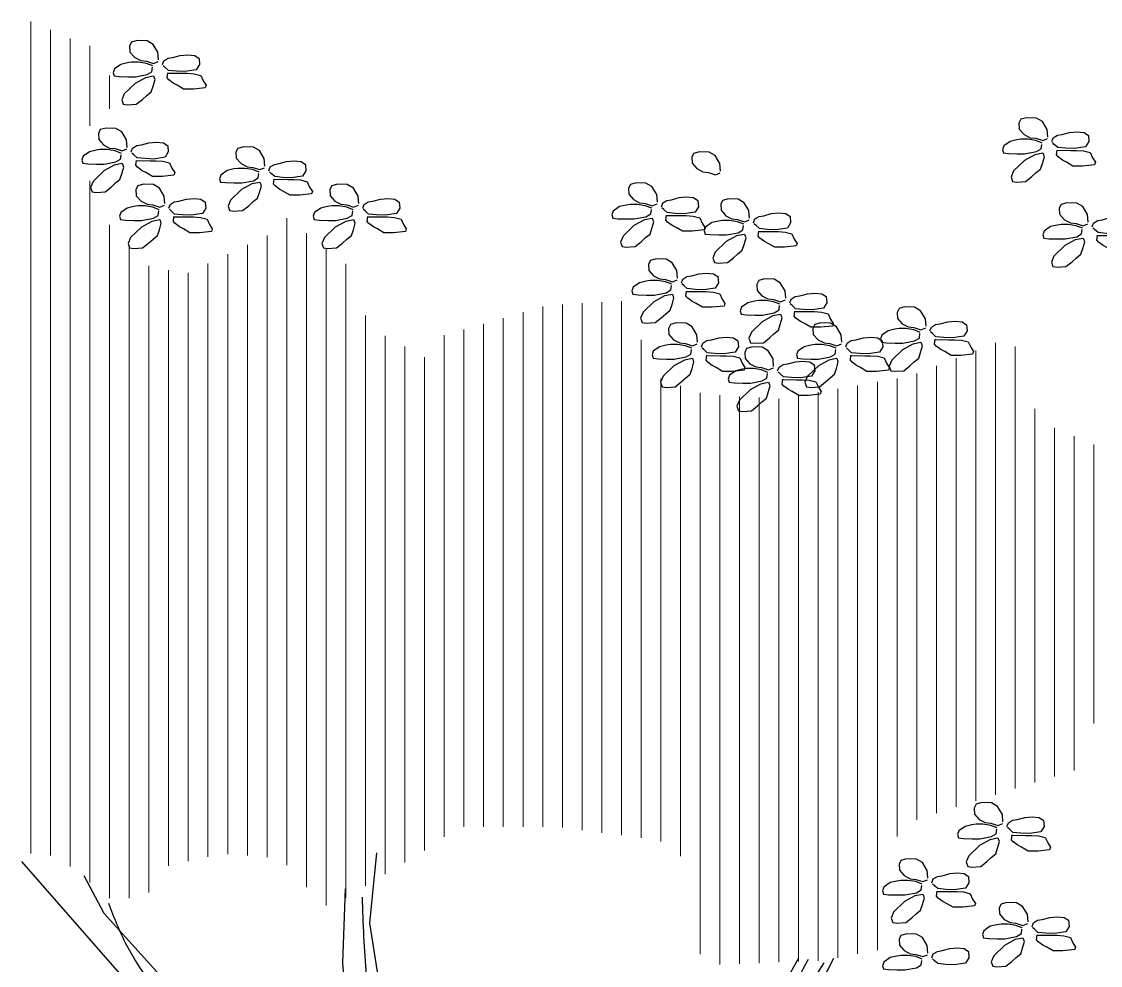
# Model space of a CAD drawing. Header units: millimetres. Extents: x 13268 to 164478, y 289082 to 363688.
# Drawn here: x 108989 to 112304, y 348325 to 351226 of the extents above; entities that cross this region are included whole.
import ezdxf

# ---------------------------------------------------------------- set-up
doc = ezdxf.new("R2010")
doc.units = ezdxf.units.MM

# ---------------------------------------------------------------- blocks, each defined once
blk = doc.blocks.new('A$C5F295478')
at = {"lineweight": 0}
for p, q in [((1639.8, 2310.3), (1639.8, 3832.3)), ((1675.8, 2307.1), (1675.8, 3816.9)), ((1711.8, 2286.6), (1711.8, 3801.4)), ((1747.8, 3641.4), (1747.8, 3788)), ((1783.8, 3672.9), (1783.8, 3733.6)), ((1747.8, 2257.3), (1747.8, 3541.2)), ((2107.8, 2289.2), (2107.8, 3472.9)), ((1783.8, 2228.8), (1783.8, 3460.2)), ((2071.8, 2304), (2071.8, 3440.9)), ((2143.8, 2249.1), (2143.8, 3445)), ((1819.8, 2228.8), (1819.8, 3420.3)), ((2035.8, 2306.7), (2035.8, 3423.9)), ((2179.8, 2215.4), (2179.8, 3417)), ((1999.8, 2309.5), (1999.8, 3406.9)), ((1855.8, 2239.3), (1855.8, 3385.7)), ((1891.8, 2288), (1891.8, 3377.7)), ((1963.8, 2304.6), (1963.8, 3389.8)), ((2215.8, 2229.5), (2215.8, 3389)), ((1927.8, 2296.3), (1927.8, 3372.8)), ((2611.9, 2357.9), (2611.9, 3315)), ((2647.9, 2353.2), (2647.9, 3316.9)), ((2683.9, 2348.5), (2683.9, 3318.8)), ((2719.9, 2343.8), (2719.9, 3320.7)), ((2539.9, 2359.3), (2539.9, 3300.5)), ((2575.9, 2359.3), (2575.9, 3311)), ((2251.8, 2251.1), (2251.8, 3294.8)), ((2467.9, 2359.3), (2467.9, 3279.5)), ((2503.9, 2359.3), (2503.9, 3290)), ((2287.8, 2272.7), (2287.8, 3257.3)), ((2395.9, 2341), (2395.9, 3258.6)), ((2431.9, 2359.3), (2431.9, 3269)), ((2323.8, 2294.3), (2323.8, 3237.7)), ((2755.9, 2339.1), (2755.9, 3250)), ((3404, 2418), (3404, 3244.8)), ((3440, 2429.2), (3440, 3237.9)), ((2359.8, 2315.9), (2359.8, 3218.1)), ((3332, 2395.7), (3332, 3216.8)), ((3368, 2406.9), (3368, 3230.8)), ((3296, 2384), (3296, 3202.8)), ((2791.9, 2332.6), (2791.9, 3179)), ((3224, 2341.4), (3224, 3179.2)), ((3260, 2372), (3260, 3188.5)), ((2827.9, 2305.6), (2827.9, 3166)), ((3115.9, 2119.6), (3115.9, 3160.6)), ((3151.9, 2126.7), (3151.9, 3166.8)), ((3188, 2133.9), (3188, 3173)), ((2863.9, 2126.5), (2863.9, 3152.9)), ((2899.9, 2107.5), (2899.9, 3148.7)), ((2935.9, 2108.9), (2935.9, 3146.6)), ((2971.9, 2110.2), (2971.9, 3144.5)), ((3007.9, 2111.5), (3007.9, 3142.4)), ((3043.9, 2112.8), (3043.9, 3148.2)), ((3079.9, 2114.2), (3079.9, 3154.4)), ((3476, 2440.3), (3476, 3124)), ((3512, 2451.5), (3512, 3089.2)), ((3548, 2462.6), (3548, 3073.8)), ((3584, 2548.4), (3584, 3058.7))]:
    blk.add_line(p, q, dxfattribs=at)
for points in [[(1873.4, 3762), (1872.2, 3776), (1863.5, 3790.5), (1852.5, 3796.8), (1834.5, 3797.4), (1824, 3794.5), (1820.5, 3787.6), (1821.1, 3776.5), (1829.8, 3766.7), (1840.9, 3760.9), (1851.3, 3759.7), (1864.1, 3755.7), (1872.8, 3759.1)], [(1880.7, 3753.7), (1883.2, 3760.6), (1890.7, 3765.3), (1899.2, 3766.6), (1913.1, 3770.4), (1926.6, 3771.6), (1939.6, 3770.4), (1947.4, 3765), (1948.4, 3753.7), (1942.4, 3743.9), (1921.6, 3740.8), (1905.9, 3741.4), (1891.4, 3743), (1885.1, 3748.7), (1881.6, 3751.8)], [(1862.9, 3751), (1851.3, 3755.7), (1836.8, 3758), (1824, 3758), (1816.5, 3756.8), (1804.3, 3753.9), (1792.7, 3745.8), (1790.4, 3738.8), (1792.1, 3733.1), (1801.4, 3731.9), (1817.1, 3731.3), (1831, 3731.3), (1852.5, 3735.4), (1861.2, 3740.6), (1862.3, 3748.7)], [(1864.1, 3732.5), (1849.6, 3729.6), (1830.4, 3719.1), (1810.7, 3700), (1806, 3689), (1808.9, 3680.9), (1816.5, 3679.7), (1832.7, 3680.9), (1843.8, 3689.6), (1851.9, 3697.1), (1860, 3703.5), (1863.5, 3713.9), (1867, 3726.1), (1864.7, 3732.5)], [(1891.4, 3738), (1915.4, 3737.6), (1926, 3737.6), (1938.6, 3736.8), (1950.8, 3733.6), (1955.1, 3723.8), (1960.3, 3715.9), (1958.7, 3711.2), (1937, 3708.9), (1919.3, 3708.9), (1907.5, 3715.9), (1900.4, 3719.5), (1892.2, 3725.8), (1889, 3729.3), (1890.2, 3738.4)], [(3499.7, 3621), (3498.6, 3634.9), (3489.9, 3649.4), (3478.8, 3655.8), (3460.8, 3656.4), (3450.4, 3653.5), (3446.9, 3646.5), (3447.5, 3635.5), (3456.2, 3625.6), (3467.2, 3619.9), (3477.7, 3618.7), (3490.4, 3614.6), (3499.1, 3618.1)], [(1816.2, 3602.1), (1815, 3616), (1806.3, 3630.5), (1795.3, 3636.9), (1777.3, 3637.5), (1766.8, 3634.6), (1763.3, 3627.6), (1763.9, 3616.6), (1772.6, 3606.7), (1783.7, 3600.9), (1794.1, 3599.8), (1806.9, 3595.7), (1815.6, 3599.2)], [(3507, 3612.7), (3509.5, 3619.6), (3517.1, 3624.3), (3525.6, 3625.5), (3539.4, 3629.3), (3553, 3630.6), (3565.9, 3629.3), (3573.8, 3624), (3574.7, 3612.7), (3568.7, 3602.9), (3548, 3599.8), (3532.2, 3600.4), (3517.7, 3602), (3511.4, 3607.6), (3508, 3610.8)], [(1823.5, 3593.7), (1826, 3600.7), (1833.5, 3605.4), (1842, 3606.6), (1855.9, 3610.4), (1869.4, 3611.7), (1882.4, 3610.4), (1890.2, 3605.1), (1891.2, 3593.7), (1885.2, 3584), (1864.4, 3580.8), (1848.7, 3581.5), (1834.2, 3583), (1827.9, 3588.7), (1824.4, 3591.8)], [(3489.3, 3610), (3477.7, 3614.6), (3463.2, 3617), (3450.4, 3617), (3442.8, 3615.8), (3430.6, 3612.9), (3419, 3604.8), (3416.7, 3597.8), (3418.4, 3592), (3427.7, 3590.9), (3443.4, 3590.3), (3457.3, 3590.3), (3478.8, 3594.3), (3487.5, 3599.6), (3488.7, 3607.7)], [(1805.7, 3591.1), (1794.1, 3595.7), (1779.6, 3598), (1766.8, 3598), (1759.3, 3596.9), (1747.1, 3594), (1735.5, 3585.9), (1733.2, 3578.9), (1734.9, 3573.1), (1744.2, 3571.9), (1759.9, 3571.4), (1773.8, 3571.4), (1795.3, 3575.4), (1804, 3580.6), (1805.1, 3588.8)], [(2067.9, 3567.8), (2066.7, 3581.7), (2058, 3596.2), (2046.9, 3602.6), (2029, 3603.2), (2018.5, 3600.3), (2015, 3593.3), (2015.6, 3582.3), (2024.3, 3572.5), (2035.3, 3566.7), (2045.8, 3565.5), (2058.6, 3561.4), (2067.3, 3564.9)], [(2901.3, 3558.6), (2900.1, 3572.5), (2891.4, 3587), (2880.4, 3593.4), (2862.4, 3593.9), (2851.9, 3591), (2848.4, 3584.1), (2849, 3573.1), (2857.7, 3563.2), (2868.8, 3557.4), (2879.2, 3556.2), (2892, 3552.2), (2900.7, 3555.7)], [(3490.4, 3591.4), (3475.9, 3588.5), (3456.8, 3578.1), (3437, 3559), (3432.4, 3547.9), (3435.3, 3539.8), (3442.8, 3538.7), (3459.1, 3539.8), (3470.1, 3548.5), (3478.2, 3556.1), (3486.4, 3562.4), (3489.9, 3572.9), (3493.3, 3585.1), (3491, 3591.4)], [(3517.7, 3596.9), (3541.7, 3596.5), (3552.4, 3596.5), (3565, 3595.7), (3577.2, 3592.6), (3581.5, 3582.8), (3586.6, 3574.9), (3585, 3570.2), (3563.4, 3567.8), (3545.7, 3567.8), (3533.9, 3574.9), (3526.8, 3578.5), (3518.5, 3584.7), (3515.4, 3588.3), (3516.5, 3597.3)], [(1806.9, 3572.5), (1792.4, 3569.6), (1773.2, 3559.2), (1753.5, 3540), (1748.8, 3529), (1751.7, 3520.9), (1759.3, 3519.7), (1775.5, 3520.9), (1786.6, 3529.6), (1794.7, 3537.1), (1802.8, 3543.5), (1806.3, 3554), (1809.8, 3566.1), (1807.5, 3572.5)], [(1834.2, 3578), (1858.2, 3577.6), (1868.8, 3577.6), (1881.4, 3576.8), (1893.6, 3573.7), (1897.9, 3563.9), (1903.1, 3556), (1901.5, 3551.3), (1879.8, 3548.9), (1862.1, 3548.9), (1850.3, 3556), (1843.2, 3559.5), (1835, 3565.8), (1831.8, 3569.4), (1833, 3578.4)], [(2075.1, 3559.5), (2077.7, 3566.4), (2085.2, 3571.1), (2093.7, 3572.4), (2107.6, 3576.1), (2121.1, 3577.4), (2134, 3576.1), (2141.9, 3570.8), (2142.8, 3559.5), (2136.9, 3549.7), (2116.1, 3546.6), (2100.3, 3547.2), (2085.8, 3548.8), (2079.5, 3554.4), (2076.1, 3557.6)], [(2057.4, 3556.8), (2045.8, 3561.4), (2031.3, 3563.8), (2018.5, 3563.8), (2011, 3562.6), (1998.8, 3559.7), (1987.1, 3551.6), (1984.8, 3544.6), (1986.6, 3538.8), (1995.9, 3537.7), (2011.5, 3537.1), (2025.5, 3537.1), (2046.9, 3541.1), (2055.7, 3546.4), (2056.8, 3554.5)], [(1884.8, 3499.3), (1883.7, 3513.2), (1874.9, 3527.7), (1863.9, 3534.1), (1845.9, 3534.6), (1835.5, 3531.7), (1832, 3524.8), (1832.6, 3513.8), (1841.3, 3503.9), (1852.3, 3498.1), (1862.8, 3496.9), (1875.5, 3492.9), (1884.2, 3496.4)], [(2058.6, 3538.2), (2044, 3535.3), (2024.9, 3524.9), (2005.1, 3505.8), (2000.5, 3494.8), (2003.4, 3486.6), (2011, 3485.5), (2027.2, 3486.6), (2038.2, 3495.3), (2046.4, 3502.9), (2054.5, 3509.2), (2058, 3519.7), (2061.5, 3531.9), (2059.1, 3538.2)], [(2085.8, 3543.7), (2109.9, 3543.3), (2120.5, 3543.3), (2133.1, 3542.6), (2145.3, 3539.4), (2149.6, 3529.6), (2154.7, 3521.7), (2153.2, 3517), (2131.5, 3514.6), (2113.8, 3514.6), (2102, 3521.7), (2094.9, 3525.3), (2086.6, 3531.5), (2083.5, 3535.1), (2084.7, 3544.1)], [(2239.4, 3499.3), (2238.3, 3513.2), (2229.6, 3527.7), (2218.5, 3534.1), (2200.5, 3534.6), (2190.1, 3531.7), (2186.6, 3524.8), (2187.2, 3513.8), (2195.9, 3503.9), (2206.9, 3498.1), (2217.4, 3496.9), (2230.2, 3492.9), (2238.9, 3496.4)], [(2785.6, 3501.9), (2784.4, 3515.8), (2775.7, 3530.3), (2764.7, 3536.7), (2746.7, 3537.3), (2736.3, 3534.4), (2732.8, 3527.4), (2733.4, 3516.4), (2742.1, 3506.5), (2753.1, 3500.7), (2763.5, 3499.6), (2776.3, 3495.5), (2785, 3499)], [(1874.4, 3488.2), (1862.8, 3492.9), (1848.2, 3495.2), (1835.5, 3495.2), (1827.9, 3494), (1815.7, 3491.1), (1804.1, 3483), (1801.8, 3476.1), (1803.5, 3470.3), (1812.8, 3469.1), (1828.5, 3468.5), (1842.4, 3468.5), (1863.9, 3472.6), (1872.6, 3477.8), (1873.8, 3485.9)], [(1892.1, 3490.9), (1894.6, 3497.8), (1902.2, 3502.5), (1910.7, 3503.8), (1924.5, 3507.6), (1938.1, 3508.8), (1951, 3507.6), (1958.9, 3502.2), (1959.8, 3490.9), (1953.8, 3481.2), (1933, 3478), (1917.3, 3478.6), (1902.8, 3480.2), (1896.5, 3485.9), (1893.1, 3489)], [(2229, 3488.2), (2217.4, 3492.9), (2202.9, 3495.2), (2190.1, 3495.2), (2182.5, 3494), (2170.3, 3491.1), (2158.7, 3483), (2156.4, 3476.1), (2158.2, 3470.3), (2167.4, 3469.1), (2183.1, 3468.5), (2197.1, 3468.5), (2218.5, 3472.6), (2227.3, 3477.8), (2228.4, 3485.9)], [(2246.7, 3490.9), (2249.3, 3497.8), (2256.8, 3502.5), (2265.3, 3503.8), (2279.2, 3507.6), (2292.7, 3508.8), (2305.6, 3507.6), (2313.5, 3502.2), (2314.4, 3490.9), (2308.4, 3481.2), (2287.7, 3478), (2271.9, 3478.6), (2257.4, 3480.2), (2251.1, 3485.9), (2247.7, 3489)], [(2775.2, 3490.9), (2763.5, 3495.5), (2749, 3497.8), (2736.3, 3497.8), (2728.7, 3496.7), (2716.5, 3493.8), (2704.9, 3485.7), (2702.6, 3478.7), (2704.3, 3472.9), (2713.6, 3471.7), (2729.3, 3471.2), (2743.2, 3471.2), (2764.7, 3475.2), (2773.4, 3480.4), (2774.6, 3488.6)], [(2792.9, 3493.5), (2795.4, 3500.5), (2803, 3505.2), (2811.5, 3506.4), (2825.3, 3510.2), (2838.9, 3511.5), (2851.8, 3510.2), (2859.7, 3504.9), (2860.6, 3493.5), (2854.6, 3483.8), (2833.8, 3480.7), (2818.1, 3481.3), (2803.6, 3482.9), (2797.3, 3488.5), (2793.8, 3491.7)], [(2954.3, 3472.6), (2953.1, 3486.5), (2944.4, 3501), (2933.4, 3507.4), (2915.4, 3508), (2904.9, 3505.1), (2901.4, 3498.1), (2902, 3487.1), (2910.7, 3477.2), (2921.8, 3471.4), (2932.2, 3470.3), (2945, 3466.2), (2953.7, 3469.7)], [(3573.6, 3465.3), (3572.4, 3479.2), (3563.7, 3493.7), (3552.7, 3500.1), (3534.7, 3500.7), (3524.2, 3497.8), (3520.7, 3490.8), (3521.3, 3479.8), (3530, 3469.9), (3541.1, 3464.1), (3551.5, 3463), (3564.3, 3458.9), (3573, 3462.4)], [(1902.8, 3475.2), (1926.8, 3474.8), (1937.5, 3474.8), (1950, 3474), (1962.2, 3470.9), (1966.6, 3461), (1971.7, 3453.2), (1970.1, 3448.5), (1948.5, 3446.1), (1930.8, 3446.1), (1919, 3453.2), (1911.9, 3456.7), (1903.6, 3463), (1900.5, 3466.5), (1901.6, 3475.6)], [(2257.4, 3475.2), (2281.4, 3474.8), (2292.1, 3474.8), (2304.7, 3474), (2316.9, 3470.9), (2321.2, 3461), (2326.3, 3453.2), (2324.7, 3448.5), (2303.1, 3446.1), (2285.4, 3446.1), (2273.6, 3453.2), (2266.5, 3456.7), (2258.2, 3463), (2255.1, 3466.5), (2256.3, 3475.6)], [(2803.6, 3477.8), (2827.6, 3477.4), (2838.2, 3477.4), (2850.8, 3476.6), (2863, 3473.5), (2867.4, 3463.7), (2872.5, 3455.8), (2870.9, 3451.1), (2849.3, 3448.7), (2831.5, 3448.7), (2819.7, 3455.8), (2812.7, 3459.3), (2804.4, 3465.6), (2801.2, 3469.2), (2802.4, 3478.2)], [(2961.6, 3464.2), (2964.1, 3471.2), (2971.6, 3475.9), (2980.1, 3477.1), (2994, 3480.9), (3007.5, 3482.2), (3020.4, 3480.9), (3028.3, 3475.6), (3029.3, 3464.2), (3023.3, 3454.5), (3002.5, 3451.4), (2986.7, 3452), (2972.3, 3453.6), (2966, 3459.2), (2962.5, 3462.4)], [(3580.9, 3456.9), (3583.4, 3463.8), (3590.9, 3468.6), (3599.5, 3469.8), (3613.3, 3473.6), (3626.8, 3474.9), (3639.8, 3473.6), (3647.6, 3468.2), (3648.6, 3456.9), (3642.6, 3447.2), (3621.8, 3444), (3606.1, 3444.7), (3591.6, 3446.2), (3585.3, 3451.9), (3581.8, 3455)], [(1875.5, 3469.7), (1861, 3466.8), (1841.9, 3456.4), (1822.1, 3437.2), (1817.5, 3426.2), (1820.4, 3418.1), (1827.9, 3416.9), (1844.2, 3418.1), (1855.2, 3426.8), (1863.3, 3434.3), (1871.5, 3440.7), (1874.9, 3451.1), (1878.4, 3463.3), (1876.1, 3469.7)], [(2230.2, 3469.7), (2215.6, 3466.8), (2196.5, 3456.4), (2176.7, 3437.2), (2172.1, 3426.2), (2175, 3418.1), (2182.5, 3416.9), (2198.8, 3418.1), (2209.8, 3426.8), (2218, 3434.3), (2226.1, 3440.7), (2229.6, 3451.1), (2233.1, 3463.3), (2230.7, 3469.7)], [(2776.3, 3472.3), (2761.8, 3469.4), (2742.6, 3459), (2722.9, 3439.9), (2718.3, 3428.8), (2721.2, 3420.7), (2728.7, 3419.6), (2745, 3420.7), (2756, 3429.4), (2764.1, 3437), (2772.3, 3443.3), (2775.7, 3453.8), (2779.2, 3466), (2776.9, 3472.3)], [(2943.8, 3461.6), (2932.2, 3466.2), (2917.7, 3468.5), (2904.9, 3468.5), (2897.4, 3467.4), (2885.2, 3464.5), (2873.6, 3456.4), (2871.2, 3449.4), (2873, 3443.6), (2882.3, 3442.5), (2897.9, 3441.9), (2911.9, 3441.9), (2933.4, 3445.9), (2942.1, 3451.2), (2943.2, 3459.3)], [(3563.1, 3454.3), (3551.5, 3458.9), (3537, 3461.2), (3524.2, 3461.2), (3516.7, 3460.1), (3504.5, 3457.2), (3492.9, 3449), (3490.6, 3442.1), (3492.3, 3436.3), (3501.6, 3435.1), (3517.3, 3434.6), (3531.2, 3434.6), (3552.7, 3438.6), (3561.4, 3443.8), (3562.6, 3451.9)], [(2945, 3443), (2930.5, 3440.1), (2911.3, 3429.7), (2891.6, 3410.6), (2886.9, 3399.5), (2889.8, 3391.4), (2897.4, 3390.3), (2913.6, 3391.4), (2924.7, 3400.1), (2932.8, 3407.7), (2940.9, 3414), (2944.4, 3424.5), (2947.9, 3436.7), (2945.6, 3443)], [(2972.3, 3448.5), (2996.3, 3448.1), (3006.9, 3448.1), (3019.5, 3447.3), (3031.7, 3444.2), (3036, 3434.4), (3041.1, 3426.5), (3039.6, 3421.8), (3017.9, 3419.4), (3000.2, 3419.4), (2988.4, 3426.5), (2981.3, 3430), (2973, 3436.3), (2969.9, 3439.9), (2971.1, 3448.9)], [(3564.3, 3435.7), (3549.8, 3432.8), (3530.6, 3422.4), (3510.9, 3403.2), (3506.2, 3392.2), (3509.1, 3384.1), (3516.7, 3382.9), (3532.9, 3384.1), (3544, 3392.8), (3552.1, 3400.3), (3560.2, 3406.7), (3563.7, 3417.2), (3567.2, 3429.3), (3564.9, 3435.7)], [(3591.6, 3441.2), (3615.6, 3440.8), (3626.2, 3440.8), (3638.8, 3440), (3651, 3436.9), (3655.3, 3427.1), (3660.5, 3419.2), (3658.9, 3414.5), (3637.2, 3412.1), (3619.5, 3412.1), (3607.7, 3419.2), (3600.6, 3422.7), (3592.4, 3429), (3589.2, 3432.6), (3590.4, 3441.6)], [(2822.3, 3362.8), (2821.1, 3376.7), (2812.4, 3391.2), (2801.4, 3397.5), (2783.4, 3398.1), (2772.9, 3395.2), (2769.4, 3388.3), (2770, 3377.2), (2778.7, 3367.4), (2789.8, 3361.6), (2800.2, 3360.4), (2813, 3356.4), (2821.7, 3359.9)], [(2811.8, 3351.7), (2800.2, 3356.4), (2785.7, 3358.7), (2772.9, 3358.7), (2765.4, 3357.5), (2753.2, 3354.6), (2741.6, 3346.5), (2739.2, 3339.6), (2741, 3333.8), (2750.3, 3332.6), (2766, 3332), (2779.9, 3332), (2801.4, 3336.1), (2810.1, 3341.3), (2811.2, 3349.4)], [(2829.6, 3354.4), (2832.1, 3361.3), (2839.6, 3366), (2848.1, 3367.3), (2862, 3371.1), (2875.5, 3372.3), (2888.4, 3371.1), (2896.3, 3365.7), (2897.3, 3354.4), (2891.3, 3344.6), (2870.5, 3341.5), (2854.8, 3342.1), (2840.3, 3343.7), (2834, 3349.4), (2830.5, 3352.5)], [(3020.3, 3326.1), (3019.1, 3340), (3010.4, 3354.5), (2999.4, 3360.9), (2981.4, 3361.5), (2970.9, 3358.6), (2967.4, 3351.6), (2968, 3340.6), (2976.7, 3330.8), (2987.8, 3325), (2998.2, 3323.8), (3011, 3319.8), (3019.7, 3323.2)], [(2840.3, 3338.7), (2864.3, 3338.3), (2874.9, 3338.3), (2887.5, 3337.5), (2899.7, 3334.3), (2904, 3324.5), (2909.1, 3316.7), (2907.6, 3311.9), (2885.9, 3309.6), (2868.2, 3309.6), (2856.4, 3316.7), (2849.3, 3320.2), (2841.1, 3326.5), (2837.9, 3330), (2839.1, 3339.1)], [(3027.6, 3317.8), (3030.1, 3324.7), (3037.6, 3329.4), (3046.1, 3330.7), (3060, 3334.4), (3073.5, 3335.7), (3086.4, 3334.4), (3094.3, 3329.1), (3095.3, 3317.8), (3089.3, 3308), (3068.5, 3304.9), (3052.7, 3305.5), (3038.3, 3307.1), (3032, 3312.7), (3028.5, 3315.9)], [(2813, 3333.2), (2798.5, 3330.3), (2779.3, 3319.8), (2759.6, 3300.7), (2754.9, 3289.7), (2757.8, 3281.6), (2765.4, 3280.4), (2781.6, 3281.6), (2792.7, 3290.3), (2800.8, 3297.8), (2808.9, 3304.2), (2812.4, 3314.6), (2815.9, 3326.8), (2813.6, 3333.2)], [(3009.8, 3315.1), (2998.2, 3319.8), (2983.7, 3322.1), (2970.9, 3322.1), (2963.4, 3320.9), (2951.2, 3318), (2939.6, 3309.9), (2937.2, 3302.9), (2939, 3297.1), (2948.3, 3296), (2963.9, 3295.4), (2977.9, 3295.4), (2999.4, 3299.5), (3008.1, 3304.7), (3009.2, 3312.8)], [(3011, 3296.6), (2996.5, 3293.7), (2977.3, 3283.2), (2957.6, 3264.1), (2952.9, 3253.1), (2955.8, 3244.9), (2963.4, 3243.8), (2979.6, 3244.9), (2990.7, 3253.6), (2998.8, 3261.2), (3006.9, 3267.6), (3010.4, 3278), (3013.9, 3290.2), (3011.6, 3296.6)], [(3038.3, 3302), (3062.3, 3301.7), (3072.9, 3301.7), (3085.5, 3300.9), (3097.7, 3297.7), (3102, 3287.9), (3107.1, 3280), (3105.6, 3275.3), (3083.9, 3273), (3066.2, 3273), (3054.4, 3280), (3047.3, 3283.6), (3039, 3289.9), (3035.9, 3293.4), (3037.1, 3302.4)], [(3276.9, 3274.9), (3275.8, 3288.8), (3267.1, 3303.3), (3256, 3309.7), (3238, 3310.2), (3227.6, 3307.3), (3224.1, 3300.4), (3224.7, 3289.4), (3233.4, 3279.5), (3244.4, 3273.7), (3254.9, 3272.5), (3267.6, 3268.5), (3276.3, 3272)], [(2858.9, 3245.6), (2857.8, 3259.5), (2849.1, 3274), (2838, 3280.4), (2820, 3280.9), (2809.6, 3278), (2806.1, 3271.1), (2806.7, 3260.1), (2815.4, 3250.2), (2826.4, 3244.4), (2836.9, 3243.3), (2849.6, 3239.2), (2858.4, 3242.7)], [(3122.9, 3245.6), (3121.8, 3259.5), (3113.1, 3274), (3102, 3280.4), (3084, 3280.9), (3073.6, 3278), (3070.1, 3271.1), (3070.7, 3260.1), (3079.4, 3250.2), (3090.4, 3244.4), (3100.9, 3243.3), (3113.6, 3239.2), (3122.3, 3242.7)], [(3284.2, 3266.5), (3286.7, 3273.4), (3294.3, 3278.1), (3302.8, 3279.4), (3316.6, 3283.2), (3330.2, 3284.4), (3343.1, 3283.2), (3351, 3277.8), (3351.9, 3266.5), (3345.9, 3256.8), (3325.1, 3253.6), (3309.4, 3254.2), (3294.9, 3255.8), (3288.6, 3261.5), (3285.2, 3264.6)], [(3266.5, 3263.8), (3254.9, 3268.5), (3240.3, 3270.8), (3227.6, 3270.8), (3220, 3269.6), (3207.8, 3266.7), (3196.2, 3258.6), (3193.9, 3251.7), (3195.6, 3245.9), (3204.9, 3244.7), (3220.6, 3244.1), (3234.5, 3244.1), (3256, 3248.2), (3264.7, 3253.4), (3265.9, 3261.5)], [(2848.5, 3234.6), (2836.9, 3239.2), (2822.4, 3241.5), (2809.6, 3241.5), (2802, 3240.4), (2789.8, 3237.5), (2778.2, 3229.3), (2775.9, 3222.4), (2777.7, 3216.6), (2786.9, 3215.4), (2802.6, 3214.8), (2816.6, 3214.8), (2838, 3218.9), (2846.7, 3224.1), (2847.9, 3232.2)], [(2866.2, 3237.2), (2868.7, 3244.1), (2876.3, 3248.8), (2884.8, 3250.1), (2898.7, 3253.9), (2912.2, 3255.1), (2925.1, 3253.9), (2933, 3248.5), (2933.9, 3237.2), (2927.9, 3227.5), (2907.2, 3224.3), (2891.4, 3224.9), (2876.9, 3226.5), (2870.6, 3232.2), (2867.2, 3235.3)], [(2998.3, 3201.6), (2997.1, 3215.5), (2988.4, 3230), (2977.4, 3236.4), (2959.4, 3237), (2948.9, 3234.1), (2945.4, 3227.1), (2946, 3216.1), (2954.7, 3206.3), (2965.8, 3200.5), (2976.2, 3199.3), (2989, 3195.2), (2997.7, 3198.7)], [(3112.5, 3234.6), (3100.9, 3239.2), (3086.3, 3241.5), (3073.6, 3241.5), (3066, 3240.4), (3053.8, 3237.5), (3042.2, 3229.3), (3039.9, 3222.4), (3041.6, 3216.6), (3050.9, 3215.4), (3066.6, 3214.8), (3080.5, 3214.8), (3102, 3218.9), (3110.7, 3224.1), (3111.9, 3232.2)], [(3130.2, 3237.2), (3132.7, 3244.1), (3140.3, 3248.8), (3148.8, 3250.1), (3162.6, 3253.9), (3176.2, 3255.1), (3189.1, 3253.9), (3197, 3248.5), (3197.9, 3237.2), (3191.9, 3227.5), (3171.2, 3224.3), (3155.4, 3224.9), (3140.9, 3226.5), (3134.6, 3232.2), (3131.2, 3235.3)], [(3267.6, 3245.3), (3253.1, 3242.4), (3234, 3232), (3214.2, 3212.8), (3209.6, 3201.8), (3212.5, 3193.7), (3220, 3192.5), (3236.3, 3193.7), (3247.3, 3202.4), (3255.4, 3209.9), (3263.6, 3216.3), (3267.1, 3226.7), (3270.5, 3238.9), (3268.2, 3245.3)], [(3294.9, 3250.8), (3318.9, 3250.4), (3329.6, 3250.4), (3342.1, 3249.6), (3354.3, 3246.5), (3358.7, 3236.6), (3363.8, 3228.8), (3362.2, 3224.1), (3340.6, 3221.7), (3322.9, 3221.7), (3311.1, 3228.8), (3304, 3232.3), (3295.7, 3238.6), (3292.6, 3242.1), (3293.7, 3251.2)], [(2849.6, 3216), (2835.1, 3213.1), (2816, 3202.7), (2796.2, 3183.5), (2791.6, 3172.5), (2794.5, 3164.4), (2802, 3163.2), (2818.3, 3164.4), (2829.3, 3173.1), (2837.5, 3180.6), (2845.6, 3187), (2849.1, 3197.4), (2852.6, 3209.6), (2850.2, 3216)], [(2876.9, 3221.5), (2900.9, 3221.1), (2911.6, 3221.1), (2924.2, 3220.3), (2936.4, 3217.2), (2940.7, 3207.3), (2945.8, 3199.5), (2944.2, 3194.8), (2922.6, 3192.4), (2904.9, 3192.4), (2893.1, 3199.5), (2886, 3203), (2877.7, 3209.3), (2874.6, 3212.8), (2875.8, 3221.9)], [(3113.6, 3216), (3099.1, 3213.1), (3080, 3202.7), (3060.2, 3183.5), (3055.6, 3172.5), (3058.5, 3164.4), (3066, 3163.2), (3082.3, 3164.4), (3093.3, 3173.1), (3101.4, 3180.6), (3109.6, 3187), (3113.1, 3197.4), (3116.5, 3209.6), (3114.2, 3216)], [(3140.9, 3221.5), (3164.9, 3221.1), (3175.6, 3221.1), (3188.2, 3220.3), (3200.4, 3217.2), (3204.7, 3207.3), (3209.8, 3199.5), (3208.2, 3194.8), (3186.6, 3192.4), (3168.9, 3192.4), (3157.1, 3199.5), (3150, 3203), (3141.7, 3209.3), (3138.6, 3212.8), (3139.7, 3221.9)], [(2987.8, 3190.6), (2976.2, 3195.2), (2961.7, 3197.6), (2948.9, 3197.6), (2941.4, 3196.4), (2929.2, 3193.5), (2917.6, 3185.4), (2915.2, 3178.4), (2917, 3172.6), (2926.3, 3171.5), (2941.9, 3170.9), (2955.9, 3170.9), (2977.4, 3175), (2986.1, 3180.2), (2987.2, 3188.3)], [(3005.6, 3193.3), (3008.1, 3200.2), (3015.6, 3204.9), (3024.1, 3206.2), (3038, 3209.9), (3051.5, 3211.2), (3064.4, 3209.9), (3072.3, 3204.6), (3073.3, 3193.3), (3067.3, 3183.5), (3046.5, 3180.4), (3030.7, 3181), (3016.3, 3182.6), (3010, 3188.2), (3006.5, 3191.4)], [(3016.3, 3177.5), (3040.3, 3177.2), (3050.9, 3177.2), (3063.5, 3176.4), (3075.7, 3173.2), (3080, 3163.4), (3085.1, 3155.5), (3083.6, 3150.8), (3061.9, 3148.5), (3044.2, 3148.5), (3032.4, 3155.5), (3025.3, 3159.1), (3017, 3165.4), (3013.9, 3168.9), (3015.1, 3177.9)], [(2989, 3172.1), (2974.5, 3169.2), (2955.3, 3158.7), (2935.6, 3139.6), (2930.9, 3128.6), (2933.8, 3120.4), (2941.4, 3119.3), (2957.6, 3120.4), (2968.7, 3129.1), (2976.8, 3136.7), (2984.9, 3143.1), (2988.4, 3153.5), (2991.9, 3165.7), (2989.6, 3172.1)], [(3417.7, 2368.2), (3416.6, 2382.1), (3407.8, 2396.6), (3396.8, 2403), (3378.8, 2403.5), (3368.4, 2400.6), (3364.9, 2393.7), (3365.5, 2382.7), (3374.2, 2372.8), (3385.2, 2367), (3395.7, 2365.9), (3408.4, 2361.8), (3417.1, 2365.3)], [(3425, 2359.8), (3427.5, 2366.7), (3435.1, 2371.5), (3443.6, 2372.7), (3457.4, 2376.5), (3471, 2377.7), (3483.9, 2376.5), (3491.8, 2371.1), (3492.7, 2359.8), (3486.7, 2350.1), (3465.9, 2346.9), (3450.2, 2347.6), (3435.7, 2349.1), (3429.4, 2354.8), (3425.9, 2357.9)], [(3407.3, 2357.2), (3395.7, 2361.8), (3381.1, 2364.1), (3368.4, 2364.1), (3360.8, 2363), (3348.6, 2360.1), (3337, 2351.9), (3334.7, 2345), (3336.4, 2339.2), (3345.7, 2338), (3361.4, 2337.4), (3375.3, 2337.4), (3396.8, 2341.5), (3405.5, 2346.7), (3406.7, 2354.8)], [(3408.4, 2338.6), (3393.9, 2335.7), (3374.8, 2325.3), (3355, 2306.1), (3350.4, 2295.1), (3353.3, 2287), (3360.8, 2285.8), (3377.1, 2287), (3388.1, 2295.7), (3396.2, 2303.2), (3404.4, 2309.6), (3407.8, 2320), (3411.3, 2332.2), (3409, 2338.6)], [(3435.7, 2344.1), (3459.7, 2343.7), (3470.3, 2343.7), (3482.9, 2342.9), (3495.1, 2339.8), (3499.5, 2329.9), (3504.6, 2322.1), (3503, 2317.4), (3481.4, 2315), (3463.7, 2315), (3451.8, 2322.1), (3444.8, 2325.6), (3436.5, 2331.9), (3433.3, 2335.4), (3434.5, 2344.5)], [(3043.9, 2119), (2915.3, 1887.9), (2761, 1605.3), (2619.5, 1348.5), (2574.1, 1321.9), (2529.5, 1348.5), (2490.9, 1425.5), (2298.1, 1939.2), (2259.5, 2183.2), (2272.3, 2311.7)], [(1622.9, 2295.8), (1814.4, 2077.2), (2024.2, 1803.9), (2261.3, 1521.6), (2421.4, 1304.8), (2536.4, 938.7), (2562.2, 528.8), (2571.3, 246.4), (2571.3, 36.9), (2569.5, 0)], [(3280.4, 2265.4), (3279.3, 2279.3), (3270.6, 2293.8), (3259.5, 2300.1), (3241.5, 2300.7), (3231.1, 2297.8), (3227.6, 2290.9), (3228.2, 2279.8), (3236.9, 2270), (3247.9, 2264.2), (3258.4, 2263), (3271.2, 2259), (3279.9, 2262.5)], [(2214.9, 2245.9), (2209.9, 2110.8), (2225.2, 1909.1), (2259.3, 1780.3), (2301, 1632.7), (2276.3, 1633.9), (2129.7, 1805.7), (1977.7, 1971.8), (1886.4, 2075.9), (1774.2, 2200.9), (1737.2, 2269.9)], [(3287.7, 2257), (3290.2, 2263.9), (3297.8, 2268.6), (3306.3, 2269.9), (3320.2, 2273.7), (3333.7, 2274.9), (3346.6, 2273.7), (3354.5, 2268.3), (3355.4, 2257), (3349.4, 2247.2), (3328.7, 2244.1), (3312.9, 2244.7), (3298.4, 2246.3), (3292.1, 2252), (3288.7, 2255.1)], [(3270, 2254.3), (3258.4, 2259), (3243.9, 2261.3), (3231.1, 2261.3), (3223.5, 2260.1), (3211.3, 2257.2), (3199.7, 2249.1), (3197.4, 2242.2), (3199.2, 2236.4), (3208.4, 2235.2), (3224.1, 2234.6), (3238.1, 2234.6), (3259.5, 2238.7), (3268.2, 2243.9), (3269.4, 2252)], [(3271.2, 2235.8), (3256.6, 2232.9), (3237.5, 2222.4), (3217.7, 2203.3), (3213.1, 2192.3), (3216, 2184.2), (3223.5, 2183), (3239.8, 2184.2), (3250.8, 2192.9), (3259, 2200.4), (3267.1, 2206.8), (3270.6, 2217.2), (3274.1, 2229.4), (3271.7, 2235.8)], [(3298.4, 2241.3), (3322.4, 2240.9), (3333.1, 2240.9), (3345.7, 2240.1), (3357.9, 2236.9), (3362.2, 2227.1), (3367.3, 2219.3), (3365.7, 2214.5), (3344.1, 2212.2), (3326.4, 2212.2), (3314.6, 2219.3), (3307.5, 2222.8), (3299.2, 2229.1), (3296.1, 2232.6), (3297.3, 2241.7)], [(3463.5, 2185.4), (3462.3, 2199.3), (3453.6, 2213.8), (3442.6, 2220.2), (3424.6, 2220.7), (3414.1, 2217.8), (3410.6, 2210.9), (3411.2, 2199.9), (3419.9, 2190), (3431, 2184.2), (3441.4, 2183.1), (3454.2, 2179), (3462.9, 2182.5)], [(3470.8, 2177), (3473.3, 2183.9), (3480.8, 2188.7), (3489.3, 2189.9), (3503.2, 2193.7), (3516.7, 2194.9), (3529.6, 2193.7), (3537.5, 2188.3), (3538.5, 2177), (3532.5, 2167.3), (3511.7, 2164.1), (3496, 2164.7), (3481.5, 2166.3), (3475.2, 2172), (3471.7, 2175.1)], [(3453, 2174.4), (3441.4, 2179), (3426.9, 2181.3), (3414.1, 2181.3), (3406.6, 2180.2), (3394.4, 2177.3), (3382.8, 2169.1), (3380.4, 2162.2), (3382.2, 2156.4), (3391.5, 2155.2), (3407.2, 2154.6), (3421.1, 2154.6), (3442.6, 2158.7), (3451.3, 2163.9), (3452.4, 2172)], [(3280.4, 2128.2), (3279.3, 2142.2), (3270.6, 2156.7), (3259.5, 2163), (3241.5, 2163.6), (3231.1, 2160.7), (3227.6, 2153.8), (3228.2, 2142.7), (3236.9, 2132.9), (3247.9, 2127.1), (3258.4, 2125.9), (3271.2, 2121.9), (3279.9, 2125.3)], [(3454.2, 2155.8), (3439.7, 2152.9), (3420.5, 2142.5), (3400.8, 2123.3), (3396.1, 2112.3), (3399, 2104.2), (3406.6, 2103), (3422.8, 2104.2), (3433.9, 2112.9), (3442, 2120.4), (3450.1, 2126.8), (3453.6, 2137.2), (3457.1, 2149.4), (3454.8, 2155.8)], [(3481.5, 2161.3), (3505.5, 2160.9), (3516.1, 2160.9), (3528.7, 2160.1), (3540.9, 2157), (3545.2, 2147.1), (3550.3, 2139.3), (3548.8, 2134.6), (3527.1, 2132.2), (3509.4, 2132.2), (3497.6, 2139.3), (3490.5, 2142.8), (3482.3, 2149.1), (3479.1, 2152.6), (3480.3, 2161.7)], [(3287.7, 2119.9), (3290.2, 2126.8), (3297.8, 2131.5), (3306.3, 2132.8), (3320.2, 2136.6), (3333.7, 2137.8), (3346.6, 2136.6), (3354.5, 2131.2), (3355.4, 2119.9), (3349.4, 2110.1), (3328.7, 2107), (3312.9, 2107.6), (3298.4, 2109.2), (3292.1, 2114.9), (3288.7, 2118)], [(2729.9, 0), (2721.1, 252.8), (2721.1, 480.6), (2703.3, 823.4), (2744.8, 1189.9), (2843.8, 1560.7), (2921.8, 1755.7), (3108.2, 2119)], [(3270, 2117.2), (3258.4, 2121.9), (3243.9, 2124.2), (3231.1, 2124.2), (3223.5, 2123), (3211.3, 2120.1), (3199.7, 2112), (3197.4, 2105.1), (3199.2, 2099.3), (3208.4, 2098.1), (3224.1, 2097.5), (3238.1, 2097.5), (3259.5, 2101.6), (3268.2, 2106.8), (3269.4, 2114.9)]]:
    blk.add_lwpolyline(points)
for points, knots in [([(2409.6, 1320.7), (2412.5, 1395.8), (2415.3, 1604.1), (2283.7, 1843.7), (2251.6, 2078.9), (2247.9, 2182.5), (2246.2, 2230.4)], [0.092596, 0.092596, 0.092596, 0.092596, 0.681277, 1.733612, 2.176676, 2.556588, 2.556588, 2.556588, 2.556588]), ([(2071.2, 1748), (2057.3, 1786.4), (2016.7, 1882.7), (1914.5, 2004.4), (1821.6, 2117.4), (1792.4, 2193.1), (1782.2, 2219.3)], [0.262184, 0.262184, 0.262184, 0.262184, 0.585429, 1.093501, 1.512119, 1.734433, 1.734433, 1.734433, 1.734433])]:
    blk.add_open_spline(points, degree=3, knots=knots)
for points in [[(2449.6, 1191.8), (2584.3, 1271.9), (2690.1, 1438.5), (2985.2, 1976.5), (3062.1, 2117.5)], [(2459.2, 1181.8), (2568.2, 1229.9), (2658, 1325.9), (2828, 1668.7), (3055.7, 2056.2), (3090.9, 2110.6)]]:
    blk.add_spline(points, degree=3)

msp = doc.modelspace()

# ---------------------------------------------------------------- block references
at = {"xscale": 1.68, "yscale": 1.68, "zscale": 1.68}
msp.add_blockref('A$C5F295478', (106262.6, 344787.3), dxfattribs=at)

doc.saveas('drawing.dxf')
